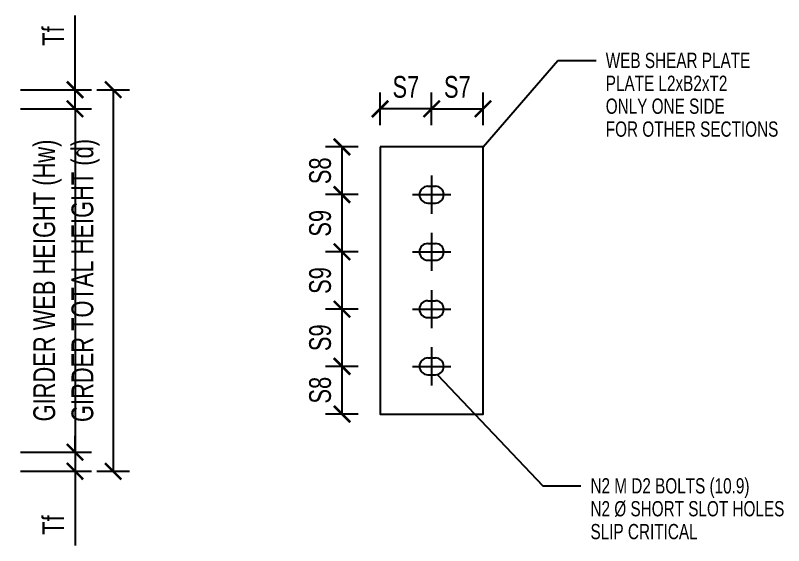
# Model space of a CAD drawing. Header units: millimetres. Extents: x 2772.1 to 2821.2, y 1269.4 to 1282.2.
# Drawn here: x 2785.35 to 2792.4, y 1274.25 to 1279.11 of the extents above; entities that cross this region are included whole.
import ezdxf
from ezdxf.enums import TextEntityAlignment as Align

# ---------------------------------------------------------------- set-up
doc = ezdxf.new("R2010")
doc.units = ezdxf.units.MM
doc.header["$MEASUREMENT"] = 0
doc.linetypes.add('CENTER2', pattern=[1.125, 0.75, -0.125, 0.125, -0.125])
for name, color, linetype in [('C1-0.1', 1, 'Continuous'), ('C3-0.3', 3, 'Continuous'), ('Dimensions & Leaders', 2, 'Continuous'), ('TEXT-0.2', 2, 'Continuous')]:
    doc.layers.add(name, color=color, linetype=linetype)
doc.styles.add('Romanx', font='romanx.shx')
doc.styles.add('Romanx-Dim', font='romanx.shx', dxfattribs={"width": 0.75})
doc.dimstyles.new('DIM-10', dxfattribs={"dimtxt": 0.2, "dimasz": 0.15, "dimexe": 0.15, "dimexo": 0.2, "dimgap": 0.1, "dimtad": 1, "dimdec": 0, "dimlfac": 100, "dimtxsty": 'Romanx-Dim', "dimblk": 'ARCHTICK', "dimcen": 0, "dimclrd": 2, "dimclre": 2, "dimclrt": 2, "dimadec": 0, "dimazin": 0, "dimtfac": 1, "dimtdec": 0, "dimtmove": 0, "dimatfit": 3, "dimfxl": 1, "dimarcsym": 0})
doc.dimstyles.new('LEADER', dxfattribs={"dimtxt": 0.2, "dimasz": 0.3, "dimexe": 0.15, "dimexo": 0, "dimgap": 0.1, "dimtad": 1, "dimdec": 0, "dimlfac": 100, "dimtxsty": 'Romanx', "dimcen": 0, "dimclrd": 2, "dimclre": 2, "dimclrt": 2, "dimadec": 0, "dimazin": 0, "dimtfac": 1, "dimtdec": 0, "dimtmove": 0, "dimatfit": 3, "dimfxl": 1, "dimarcsym": 0})

# ---------------------------------------------------------------- blocks, each defined once
blk = doc.blocks.new('_ARCHTICK')
at = {"color": 0, "linetype": 'ByBlock', "const_width": 0.15}
blk.add_lwpolyline([(-0.5, -0.5), (0.5, 0.5)], dxfattribs=at)
blk = doc.blocks.new('*D63')
at = {"layer": 'Defpoints', "color": 0, "linetype": 'Continuous', "transparency": 16777216}
for p in [(2785.1954, 1278.2566), (2785.1954, 1275.1066), (2785.8954, 1275.1066)]:
    blk.add_point(p, dxfattribs=at)
at = {"layer": 'Dimensions & Leaders', "color": 2, "linetype": 'Continuous', "lineweight": -2, "transparency": 16777216}
for p, q in [((2785.3954, 1278.2566), (2786.0454, 1278.2566)), ((2785.8954, 1278.2566), (2785.8954, 1275.1066)), ((2785.3954, 1275.1066), (2786.0454, 1275.1066))]:
    blk.add_line(p, q, dxfattribs=at)
at = {"layer": 'Dimensions & Leaders', "color": 2, "linetype": 'Continuous', "lineweight": -2, "transparency": 16777216, "xscale": 0.15, "yscale": 0.15, "zscale": 0.15}
for p, rotation in [((2785.8954, 1278.2566), 90), ((2785.8954, 1275.1066), 270)]:
    blk.add_blockref('_ARCHTICK', p, dxfattribs=dict(at, rotation=rotation))
at = {"layer": 'Dimensions & Leaders', "color": 2, "linetype": 'Continuous', "transparency": 16777216, "insert": (2785.643, 1276.6816), "char_height": 0.2, "attachment_point": 5, "rotation": 90, "style": 'Romanx-Dim'}
blk.add_mtext('GIRDER WEB HEIGHT (Hw)', dxfattribs=at)
blk = doc.blocks.new('*D64')
at = {"layer": 'Defpoints', "color": 0, "linetype": 'Continuous', "transparency": 16777216}
for p in [(2785.1954, 1278.4316), (2785.8954, 1278.4316), (2785.1954, 1278.2566)]:
    blk.add_point(p, dxfattribs=at)
at = {"layer": 'Dimensions & Leaders', "color": 2, "linetype": 'Continuous', "lineweight": -2, "transparency": 16777216}
for p, q in [((2785.8954, 1278.4316), (2785.8954, 1279.1138)), ((2785.3954, 1278.4316), (2786.0454, 1278.4316)), ((2785.8954, 1278.2566), (2785.8954, 1278.4316)), ((2785.3954, 1278.2566), (2786.0454, 1278.2566)), ((2785.8954, 1278.2566), (2785.8954, 1278.1066))]:
    blk.add_line(p, q, dxfattribs=at)
at = {"layer": 'Dimensions & Leaders', "color": 2, "linetype": 'Continuous', "lineweight": -2, "transparency": 16777216, "xscale": 0.15, "yscale": 0.15, "zscale": 0.15}
for p, rotation in [((2785.8954, 1278.4316), 270), ((2785.8954, 1278.2566), 90)]:
    blk.add_blockref('_ARCHTICK', p, dxfattribs=dict(at, rotation=rotation))
at = {"layer": 'Dimensions & Leaders', "color": 2, "linetype": 'Continuous', "transparency": 16777216, "insert": (2785.6954, 1278.9245), "char_height": 0.2, "attachment_point": 5, "rotation": 90, "style": 'Romanx-Dim'}
blk.add_mtext('Tf', dxfattribs=at)
blk = doc.blocks.new('*D65')
at = {"layer": 'Defpoints', "color": 0, "linetype": 'Continuous', "transparency": 16777216}
for p in [(2785.1954, 1275.1066), (2785.1954, 1274.9316), (2785.8954, 1274.9316)]:
    blk.add_point(p, dxfattribs=at)
at = {"layer": 'Dimensions & Leaders', "color": 2, "linetype": 'Continuous', "lineweight": -2, "transparency": 16777216}
for p, q in [((2785.8954, 1275.1066), (2785.8954, 1275.2566)), ((2785.3954, 1275.1066), (2786.0454, 1275.1066)), ((2785.8954, 1275.1066), (2785.8954, 1274.9316)), ((2785.3954, 1274.9316), (2786.0454, 1274.9316)), ((2785.8954, 1274.9316), (2785.8954, 1274.2495))]:
    blk.add_line(p, q, dxfattribs=at)
at = {"layer": 'Dimensions & Leaders', "color": 2, "linetype": 'Continuous', "lineweight": -2, "transparency": 16777216, "xscale": 0.15, "yscale": 0.15, "zscale": 0.15}
for p, rotation in [((2785.8954, 1275.1066), 270), ((2785.8954, 1274.9316), 90)]:
    blk.add_blockref('_ARCHTICK', p, dxfattribs=dict(at, rotation=rotation))
at = {"layer": 'Dimensions & Leaders', "color": 2, "linetype": 'Continuous', "transparency": 16777216, "insert": (2785.6954, 1274.4388), "char_height": 0.2, "attachment_point": 5, "rotation": 90, "style": 'Romanx-Dim'}
blk.add_mtext('Tf', dxfattribs=at)
blk = doc.blocks.new('*D51')
at = {"layer": 'Defpoints', "color": 0, "linetype": 'Continuous', "transparency": 16777216}
for p in [(2785.8954, 1278.4316), (2785.8954, 1274.9316), (2786.2454, 1274.9316)]:
    blk.add_point(p, dxfattribs=at)
at = {"layer": 'Dimensions & Leaders', "color": 2, "linetype": 'Continuous', "lineweight": -2, "transparency": 16777216}
for p, q in [((2786.0954, 1278.4316), (2786.3954, 1278.4316)), ((2786.2454, 1278.4316), (2786.2454, 1274.9316)), ((2786.0954, 1274.9316), (2786.3954, 1274.9316))]:
    blk.add_line(p, q, dxfattribs=at)
at = {"layer": 'Dimensions & Leaders', "color": 2, "linetype": 'Continuous', "lineweight": -2, "transparency": 16777216, "xscale": 0.15, "yscale": 0.15, "zscale": 0.15}
for p, rotation in [((2786.2454, 1278.4316), 90), ((2786.2454, 1274.9316), 270)]:
    blk.add_blockref('_ARCHTICK', p, dxfattribs=dict(at, rotation=rotation))
at = {"layer": 'Dimensions & Leaders', "color": 2, "linetype": 'Continuous', "transparency": 16777216, "insert": (2785.993, 1276.6816), "char_height": 0.2, "attachment_point": 5, "rotation": 90, "style": 'Romanx-Dim'}
blk.add_mtext('GIRDER TOTAL HEIGHT (d)', dxfattribs=at)
blk = doc.blocks.new('*D83')
at = {"layer": 'Defpoints', "color": 0, "transparency": 16777216}
for p in [(2789.6404, 1278.2566), (2789.1679, 1277.9066), (2789.6404, 1277.9066)]:
    blk.add_point(p, dxfattribs=at)
at = {"layer": 'Dimensions & Leaders', "color": 2, "lineweight": -2, "transparency": 16777216}
for p, q in [((2789.1679, 1278.1066), (2789.1679, 1278.4066)), ((2789.6404, 1278.1066), (2789.6404, 1278.4066)), ((2789.1679, 1278.2566), (2789.6404, 1278.2566))]:
    blk.add_line(p, q, dxfattribs=at)
at = {"layer": 'Dimensions & Leaders', "color": 2, "lineweight": -2, "transparency": 16777216, "xscale": 0.15, "yscale": 0.15, "zscale": 0.15, "rotation": 180}
blk.add_blockref('_ARCHTICK', (2789.1679, 1278.2566), dxfattribs=at)
at = {"layer": 'Dimensions & Leaders', "color": 2, "lineweight": -2, "transparency": 16777216, "xscale": 0.15, "yscale": 0.15, "zscale": 0.15}
blk.add_blockref('_ARCHTICK', (2789.6404, 1278.2566), dxfattribs=at)
at = {"layer": 'Dimensions & Leaders', "color": 2, "transparency": 16777216, "insert": (2789.4041, 1278.4566), "char_height": 0.2, "attachment_point": 5, "style": 'Romanx-Dim'}
blk.add_mtext('S7', dxfattribs=at)
blk = doc.blocks.new('*D84')
at = {"layer": 'Defpoints', "color": 0, "transparency": 16777216}
for p in [(2788.6954, 1278.2566), (2788.6954, 1277.9066), (2789.1679, 1277.9066)]:
    blk.add_point(p, dxfattribs=at)
at = {"layer": 'Dimensions & Leaders', "color": 2, "lineweight": -2, "transparency": 16777216}
for p, q in [((2788.6954, 1278.1066), (2788.6954, 1278.4066)), ((2789.1679, 1278.1066), (2789.1679, 1278.4066)), ((2789.1679, 1278.2566), (2788.6954, 1278.2566))]:
    blk.add_line(p, q, dxfattribs=at)
at = {"layer": 'Dimensions & Leaders', "color": 2, "lineweight": -2, "transparency": 16777216, "xscale": 0.15, "yscale": 0.15, "zscale": 0.15, "rotation": 180}
blk.add_blockref('_ARCHTICK', (2788.6954, 1278.2566), dxfattribs=at)
at = {"layer": 'Dimensions & Leaders', "color": 2, "lineweight": -2, "transparency": 16777216, "xscale": 0.15, "yscale": 0.15, "zscale": 0.15}
blk.add_blockref('_ARCHTICK', (2789.1679, 1278.2566), dxfattribs=at)
at = {"layer": 'Dimensions & Leaders', "color": 2, "transparency": 16777216, "insert": (2788.9316, 1278.4566), "char_height": 0.2, "attachment_point": 5, "style": 'Romanx-Dim'}
blk.add_mtext('S7', dxfattribs=at)
blk = doc.blocks.new('*D85')
at = {"layer": 'Defpoints', "color": 0, "transparency": 16777216}
for p in [(2788.6954, 1277.9066), (2788.3454, 1277.4691), (2788.6954, 1277.4691)]:
    blk.add_point(p, dxfattribs=at)
at = {"layer": 'Dimensions & Leaders', "color": 2, "lineweight": -2, "transparency": 16777216}
for p, q in [((2788.4954, 1277.9066), (2788.1954, 1277.9066)), ((2788.3454, 1277.9066), (2788.3454, 1277.4691)), ((2788.4954, 1277.4691), (2788.1954, 1277.4691))]:
    blk.add_line(p, q, dxfattribs=at)
at = {"layer": 'Dimensions & Leaders', "color": 2, "lineweight": -2, "transparency": 16777216, "xscale": 0.15, "yscale": 0.15, "zscale": 0.15}
for p, rotation in [((2788.3454, 1277.9066), 90), ((2788.3454, 1277.4691), 270)]:
    blk.add_blockref('_ARCHTICK', p, dxfattribs=dict(at, rotation=rotation))
at = {"layer": 'Dimensions & Leaders', "color": 2, "transparency": 16777216, "insert": (2788.1454, 1277.6879), "char_height": 0.2, "attachment_point": 5, "rotation": 90, "style": 'Romanx-Dim'}
blk.add_mtext('S8', dxfattribs=at)
blk = doc.blocks.new('*D54')
at = {"layer": 'Defpoints', "color": 0, "transparency": 16777216}
for p in [(2788.6954, 1277.4691), (2788.3454, 1276.9441), (2788.6954, 1276.9441)]:
    blk.add_point(p, dxfattribs=at)
at = {"layer": 'Dimensions & Leaders', "color": 2, "lineweight": -2, "transparency": 16777216}
for p, q in [((2788.4954, 1277.4691), (2788.1954, 1277.4691)), ((2788.3454, 1277.4691), (2788.3454, 1276.9441)), ((2788.4954, 1276.9441), (2788.1954, 1276.9441))]:
    blk.add_line(p, q, dxfattribs=at)
at = {"layer": 'Dimensions & Leaders', "color": 2, "lineweight": -2, "transparency": 16777216, "xscale": 0.15, "yscale": 0.15, "zscale": 0.15}
for p, rotation in [((2788.3454, 1277.4691), 90), ((2788.3454, 1276.9441), 270)]:
    blk.add_blockref('_ARCHTICK', p, dxfattribs=dict(at, rotation=rotation))
at = {"layer": 'Dimensions & Leaders', "color": 2, "transparency": 16777216, "insert": (2788.1454, 1277.2066), "char_height": 0.2, "attachment_point": 5, "rotation": 90, "style": 'Romanx-Dim'}
blk.add_mtext('S9', dxfattribs=at)
blk = doc.blocks.new('*D55')
at = {"layer": 'Defpoints', "color": 0, "transparency": 16777216}
for p in [(2788.6954, 1276.9441), (2788.3454, 1276.4191), (2788.6954, 1276.4191)]:
    blk.add_point(p, dxfattribs=at)
at = {"layer": 'Dimensions & Leaders', "color": 2, "lineweight": -2, "transparency": 16777216}
for p, q in [((2788.4954, 1276.9441), (2788.1954, 1276.9441)), ((2788.3454, 1276.9441), (2788.3454, 1276.4191)), ((2788.4954, 1276.4191), (2788.1954, 1276.4191))]:
    blk.add_line(p, q, dxfattribs=at)
at = {"layer": 'Dimensions & Leaders', "color": 2, "lineweight": -2, "transparency": 16777216, "xscale": 0.15, "yscale": 0.15, "zscale": 0.15}
for p, rotation in [((2788.3454, 1276.9441), 90), ((2788.3454, 1276.4191), 270)]:
    blk.add_blockref('_ARCHTICK', p, dxfattribs=dict(at, rotation=rotation))
at = {"layer": 'Dimensions & Leaders', "color": 2, "transparency": 16777216, "insert": (2788.1454, 1276.6816), "char_height": 0.2, "attachment_point": 5, "rotation": 90, "style": 'Romanx-Dim'}
blk.add_mtext('S9', dxfattribs=at)
blk = doc.blocks.new('*D56')
at = {"layer": 'Defpoints', "color": 0, "transparency": 16777216}
for p in [(2788.6954, 1276.4191), (2788.3454, 1275.8941), (2788.6954, 1275.8941)]:
    blk.add_point(p, dxfattribs=at)
at = {"layer": 'Dimensions & Leaders', "color": 2, "lineweight": -2, "transparency": 16777216}
for p, q in [((2788.4954, 1276.4191), (2788.1954, 1276.4191)), ((2788.3454, 1276.4191), (2788.3454, 1275.8941)), ((2788.4954, 1275.8941), (2788.1954, 1275.8941))]:
    blk.add_line(p, q, dxfattribs=at)
at = {"layer": 'Dimensions & Leaders', "color": 2, "lineweight": -2, "transparency": 16777216, "xscale": 0.15, "yscale": 0.15, "zscale": 0.15}
for p, rotation in [((2788.3454, 1276.4191), 90), ((2788.3454, 1275.8941), 270)]:
    blk.add_blockref('_ARCHTICK', p, dxfattribs=dict(at, rotation=rotation))
at = {"layer": 'Dimensions & Leaders', "color": 2, "transparency": 16777216, "insert": (2788.1454, 1276.1566), "char_height": 0.2, "attachment_point": 5, "rotation": 90, "style": 'Romanx-Dim'}
blk.add_mtext('S9', dxfattribs=at)
blk = doc.blocks.new('*D86')
at = {"layer": 'Defpoints', "color": 0, "transparency": 16777216}
for p in [(2788.6954, 1275.8941), (2788.3454, 1275.4566), (2788.6954, 1275.4566)]:
    blk.add_point(p, dxfattribs=at)
at = {"layer": 'Dimensions & Leaders', "color": 2, "lineweight": -2, "transparency": 16777216}
for p, q in [((2788.4954, 1275.8941), (2788.1954, 1275.8941)), ((2788.3454, 1275.8941), (2788.3454, 1275.4566)), ((2788.4954, 1275.4566), (2788.1954, 1275.4566))]:
    blk.add_line(p, q, dxfattribs=at)
at = {"layer": 'Dimensions & Leaders', "color": 2, "lineweight": -2, "transparency": 16777216, "xscale": 0.15, "yscale": 0.15, "zscale": 0.15}
for p, rotation in [((2788.3454, 1275.8941), 90), ((2788.3454, 1275.4566), 270)]:
    blk.add_blockref('_ARCHTICK', p, dxfattribs=dict(at, rotation=rotation))
at = {"layer": 'Dimensions & Leaders', "color": 2, "transparency": 16777216, "insert": (2788.1454, 1275.6754), "char_height": 0.2, "attachment_point": 5, "rotation": 90, "style": 'Romanx-Dim'}
blk.add_mtext('S8', dxfattribs=at)
blk = doc.blocks.new('SHORT SLOT')
at = {"layer": 'C1-0.1', "ltscale": 0.4}
for p, q in [((0, 0.25), (0, -0.25)), ((-0.05, 0.11), (0.05, 0.11)), ((-0.25, 0), (0.25, 0)), ((-0.05, -0.11), (0.05, -0.11))]:
    blk.add_line(p, q, dxfattribs=at)
for centre, start, end in [((-0.05, 0), 90, 270), ((0.05, 0), 270, 90)]:
    blk.add_arc(centre, 0.11, start, end, dxfattribs=at)

msp = doc.modelspace()

# ---------------------------------------------------------------- linework, layer by layer
at = {"layer": 'C3-0.3'}
msp.add_lwpolyline([(2788.6954, 1277.9066), (2788.6954, 1275.4566), (2789.6404, 1275.4566), (2789.6404, 1277.9066)], close=True, dxfattribs=at)

# ---------------------------------------------------------------- block references
at = {"layer": 'Dimensions & Leaders', "xscale": 0.7, "yscale": 0.7, "zscale": 0.7}
for p in [(2789.1679, 1277.4691), (2789.1679, 1276.9441), (2789.1679, 1276.4191), (2789.1679, 1275.8941)]:
    msp.add_blockref('SHORT SLOT', p, dxfattribs=at)

# ---------------------------------------------------------------- texts
at = {"layer": 'TEXT-0.2', "color": 7, "linetype": 'CENTER2', "style": 'Romanx', "width": 0.75}
for s, p in [('WEB SHEAR PLATE', (2790.7659, 1278.7008)), ('PLATE L2xB2xT2', (2790.7659, 1278.4908)), ('ONLY ONE SIDE', (2790.7659, 1278.2808)), ('FOR OTHER SECTIONS', (2790.7659, 1278.0708)), ('N2 M D2 BOLTS (10.9)', (2790.6259, 1274.7983)), ('N2 %%C SHORT SLOT HOLES', (2790.6259, 1274.5883)), ('SLIP CRITICAL', (2790.6259, 1274.3783))]:
    msp.add_text(s, height=0.14, dxfattribs=at).set_placement(p, align=Align.MIDDLE_LEFT)

# ---------------------------------------------------------------- dimensions: what is measured, and where the dimension line sits
at = {"layer": 'Dimensions & Leaders', "linetype": 'Continuous'}
for base, p1, p2, angle, picture, middle in [((2785.8954, 1278.4316), (2785.1954, 1278.2566), (2785.1954, 1278.4316), 90, '*D64', (2785.8954, 1278.9245)), ((2785.8954, 1274.9316), (2785.1954, 1275.1066), (2785.1954, 1274.9316), 270, '*D65', (2785.8954, 1274.4388))]:
    dim = msp.add_linear_dim(base=base, p1=p1, p2=p2, angle=angle, text='Tf', dimstyle='DIM-10', dxfattribs=at)
    dim.commit()
    dim.dimension.update_dxf_attribs({"geometry": picture, "text_midpoint": middle, "dimtype": 160})
at = {"layer": 'Dimensions & Leaders'}
for base, p2, picture, middle in [((2788.6954, 1278.2566), (2788.6954, 1277.9066), '*D84', (2788.9316, 1278.4566)), ((2789.6404, 1278.2566), (2789.6404, 1277.9066), '*D83', (2789.4041, 1278.4566))]:
    dim = msp.add_linear_dim(base=base, p1=(2789.1679, 1277.9066), p2=p2, text='S7', dimstyle='DIM-10', dxfattribs=at)
    dim.commit()
    dim.dimension.update_dxf_attribs({"geometry": picture, "text_midpoint": middle})
at = {"layer": 'Dimensions & Leaders', "linetype": 'Continuous'}
for base, p1, p2, text, picture, middle in [((2786.2454, 1274.9316), (2785.8954, 1278.4316), (2785.8954, 1274.9316), 'GIRDER TOTAL HEIGHT (d)', '*D51', (2785.993, 1276.6816)), ((2785.8954, 1275.1066), (2785.1954, 1278.2566), (2785.1954, 1275.1066), 'GIRDER WEB HEIGHT (Hw)', '*D63', (2785.643, 1276.6816))]:
    dim = msp.add_linear_dim(base=base, p1=p1, p2=p2, angle=90, text=text, dimstyle='DIM-10', dxfattribs=at)
    dim.commit()
    dim.dimension.update_dxf_attribs({"geometry": picture, "text_midpoint": middle})
at = {"layer": 'Dimensions & Leaders'}
for base, p1, p2, text, picture, middle in [((2788.3454, 1277.4691), (2788.6954, 1277.9066), (2788.6954, 1277.4691), 'S8', '*D85', (2788.3454, 1277.6879)), ((2788.3454, 1276.9441), (2788.6954, 1277.4691), (2788.6954, 1276.9441), 'S9', '*D54', (2788.3454, 1277.2066)), ((2788.3454, 1275.4566), (2788.6954, 1275.8941), (2788.6954, 1275.4566), 'S8', '*D86', (2788.3454, 1275.6754))]:
    dim = msp.add_linear_dim(base=base, p1=p1, p2=p2, angle=90, text=text, dimstyle='DIM-10', dxfattribs=at)
    dim.commit()
    dim.dimension.update_dxf_attribs({"geometry": picture, "text_midpoint": middle, "dimtype": 160})
for base, p1, p2, picture, middle in [((2788.3454, 1276.4191), (2788.6954, 1276.9441), (2788.6954, 1276.4191), '*D55', (2788.1454, 1276.6816)), ((2788.3454, 1275.8941), (2788.6954, 1276.4191), (2788.6954, 1275.8941), '*D56', (2788.1454, 1276.1566))]:
    dim = msp.add_linear_dim(base=base, p1=p1, p2=p2, angle=90, text='S9', dimstyle='DIM-10', dxfattribs=at)
    dim.commit()
    dim.dimension.update_dxf_attribs({"geometry": picture, "text_midpoint": middle})

# ---------------------------------------------------------------- leaders
at = {"layer": 'Dimensions & Leaders', "linetype": 'Continuous'}
for points in [[(2789.6404, 1277.9066), (2790.3272, 1278.7008), (2790.6772, 1278.7008)], [(2789.2204, 1275.8171), (2790.1872, 1274.7983), (2790.5372, 1274.7983)]]:
    msp.add_leader(points, dimstyle='LEADER', override={"dimclrd": 1, "dimldrblk": 'None'}, dxfattribs=at)

doc.saveas('drawing.dxf')
